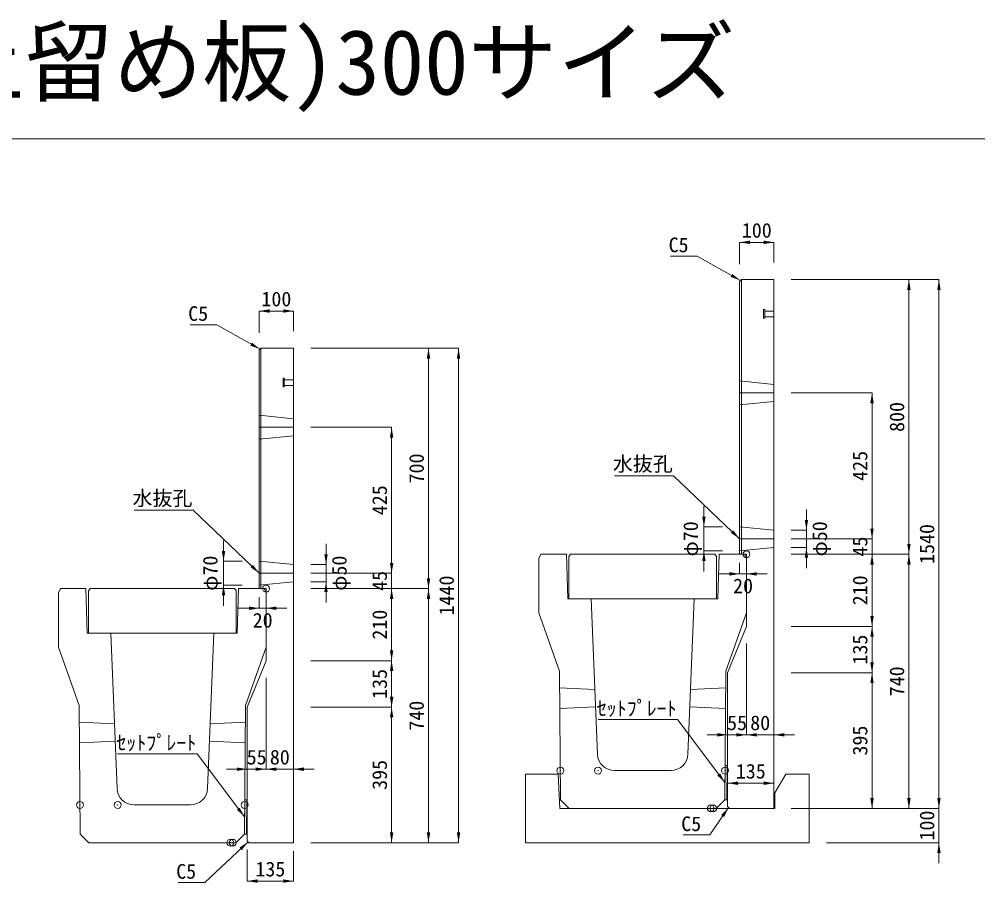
# Model space of a CAD drawing. Units: millimetres at full size, sheet at 1:40. Extents: x 172874 to 199766, y 869448 to 902797.
# Drawn here: x 194087 to 196880, y 900282 to 902797 of the extents above; entities that cross this region are included whole.
import ezdxf
from ezdxf.enums import TextEntityAlignment as Align

# ---------------------------------------------------------------- set-up
doc = ezdxf.new("R2010")
doc.units = ezdxf.units.MM
doc.header["$LTSCALE"] = 40
doc.header["$PDMODE"] = 32
doc.header["$PDSIZE"] = 20
for name, pattern in [('DASHED', [7.5, 6, -1.5]), ('USER2', [4.7625, 3.175, -1.5875]), ('USER3', [1.35, 0.75, -0.6])]:
    doc.linetypes.add(name, pattern=pattern)
for name, color, linetype, lineweight in [('セットプレート', 3, 'Continuous', 13), ('パネックスKDR', 2, 'Continuous', 13), ('図枠', 5, 'Continuous', 13), ('基礎ブロック', 2, 'Continuous', 13), ('寸法線', 7, 'Continuous', 13), ('引出線', 4, 'Continuous', 13), ('本体', 2, 'Continuous', 13), ('補助線', 8, 'Continuous', 13), ('ｲﾝｻｰﾄ', 3, 'USER3', 5)]:
    doc.layers.add(name, color=color, linetype=linetype, lineweight=lineweight)
doc.layers.add('文字', color=7, linetype='Continuous')
doc.styles.add('ＭＳ ゴシック', font='')
doc.styles.get('ＭＳ ゴシック').set_extended_font_data('MS Gothic')

# ---------------------------------------------------------------- blocks, each defined once
blk = doc.blocks.new('filled_arrow')
at = {"color": 0, "linetype": 'Continuous', "lineweight": -2}
blk.add_solid([(7.5, 1.25), (0, 0), (7.5, -1.25)], dxfattribs=at)

msp = doc.modelspace()

# ---------------------------------------------------------------- linework, layer by layer
at = {"layer": 'セットプレート'}
for points in [[(196143.06, 900523.33), (196149.06, 900523.28), (196149.92, 900623.27), (196143.92, 900623.33)], [(194743.06, 900423.33), (194749.06, 900423.28), (194749.92, 900523.27), (194743.92, 900523.33)]]:
    msp.add_lwpolyline(points, close=True, dxfattribs=at)
at = {"layer": 'パネックスKDR'}
for p, q in [((196186.29, 902033.33), (196191.29, 902038.33)), ((196186.29, 902033.33), (196186.29, 901238.33)), ((196191.29, 902038.33), (196286.29, 902038.33)), ((196286.29, 902038.33), (196286.29, 900498.33)), ((194786.29, 901833.33), (194791.29, 901838.33)), ((194786.29, 901833.33), (194786.29, 901138.33)), ((194791.29, 901838.33), (194886.29, 901838.33)), ((194886.29, 901838.33), (194886.29, 900398.33)), ((196186.29, 901238.33), (196206.29, 901238.33)), ((196206.29, 901238.33), (196206.29, 901028.33)), ((194786.29, 901138.33), (194806.29, 901138.33)), ((194806.29, 901138.33), (194806.29, 900928.33)), ((196206.29, 901028.33), (196151.29, 900893.33)), ((194806.29, 900928.33), (194751.29, 900793.33)), ((196151.29, 900893.33), (196151.29, 900503.33)), ((194751.29, 900793.33), (194751.29, 900403.33)), ((196151.29, 900503.33), (196156.29, 900498.33)), ((196156.29, 900498.33), (196286.29, 900498.33)), ((194751.29, 900403.33), (194756.29, 900398.33)), ((194756.29, 900398.33), (194886.29, 900398.33))]:
    msp.add_line(p, q, dxfattribs=at)
at = {"layer": 'パネックスKDR', "lineweight": 5}
for p, q in [((196191.29, 902038.33), (196191.29, 901238.33)), ((194791.29, 901838.33), (194791.29, 901138.33))]:
    msp.add_line(p, q, dxfattribs=at)
at = {"layer": 'パネックスKDR', "linetype": 'DASHED', "lineweight": 9}
for p, q in [((196186.29, 901743.33), (196286.29, 901733.33)), ((196186.29, 901673.33), (196286.29, 901683.33)), ((194786.29, 901643.33), (194886.29, 901633.33)), ((194786.29, 901573.33), (194886.29, 901583.33)), ((196186.29, 901318.33), (196286.29, 901308.33)), ((196186.29, 901248.33), (196286.29, 901258.33)), ((194786.29, 901218.33), (194886.29, 901208.33)), ((194786.29, 901148.33), (194886.29, 901158.33))]:
    msp.add_line(p, q, dxfattribs=at)
at = {"layer": '図枠'}
msp.add_line((187274.21, 902448.33), (199674.21, 902448.33), dxfattribs=at)
msp.add_line((187274.21, 902448.33), (199674.21, 902448.33), dxfattribs=at)
msp.add_line((187274.21, 902448.33), (199674.21, 902448.33), dxfattribs=at)
at = {"layer": '基礎ブロック'}
for points in [[(196289.02, 900498.33), (195662.02, 900498.33), (195657.02, 900598.33), (195562.02, 900598.33), (195562.02, 900398.33), (196389.02, 900398.33), (196389.02, 900598.33), (196321.02, 900598.33)], [(196321.02, 900598.33), (196289.02, 900543.33), (196289.02, 900498.33)]]:
    msp.add_lwpolyline(points, dxfattribs=at)
at = {"layer": '寸法線'}
for p, q in [((196186.29, 902146.88), (196286.29, 902146.88)), ((196186.29, 902083.33), (196186.29, 902146.88)), ((196286.29, 902088.33), (196286.29, 902146.88)), ((196336.29, 902038.33), (196767.13, 902038.33)), ((196336.29, 902038.33), (196679.63, 902038.33)), ((196679.63, 901238.33), (196679.63, 902038.33)), ((196767.13, 900498.33), (196767.13, 902038.33)), ((194786.29, 901946.88), (194886.29, 901946.88)), ((194786.29, 901883.33), (194786.29, 901946.88)), ((194886.29, 901888.33), (194886.29, 901946.88)), ((194936.29, 901838.33), (195367.13, 901838.33)), ((194936.29, 901838.33), (195279.63, 901838.33)), ((195279.63, 901138.33), (195279.63, 901838.33)), ((195367.13, 900398.33), (195367.13, 901838.33)), ((196336.29, 901708.33), (196572.13, 901708.33)), ((196572.13, 901283.33), (196572.13, 901708.33)), ((194936.29, 901608.33), (195172.13, 901608.33)), ((195172.13, 901183.33), (195172.13, 901608.33)), ((196082.22, 901378.33), (196082.22, 901188.33)), ((196380.96, 901368.33), (196380.96, 901198.33)), ((196572.13, 901178.33), (196572.13, 901343.33)), ((196136.29, 901318.33), (196082.22, 901318.33)), ((196336.29, 901308.33), (196380.96, 901308.33)), ((194682.22, 901278.33), (194682.22, 901088.33)), ((194980.96, 901268.33), (194980.96, 901098.33)), ((196336.29, 901283.33), (196572.13, 901283.33)), ((196336.29, 901283.33), (196572.13, 901283.33)), ((195172.13, 901243.33), (195172.13, 901078.33)), ((196136.29, 901248.33), (196082.22, 901248.33)), ((196336.29, 901258.33), (196380.96, 901258.33)), ((196336.29, 901238.33), (196679.63, 901238.33)), ((196336.29, 901238.33), (196572.13, 901238.33)), ((196336.29, 901238.33), (196572.13, 901238.33)), ((196336.29, 901238.33), (196679.63, 901238.33)), ((196572.13, 901238.33), (196572.13, 901028.33)), ((196679.63, 901238.33), (196679.63, 900498.33)), ((194736.29, 901218.33), (194682.22, 901218.33)), ((194936.29, 901208.33), (194980.96, 901208.33)), ((196186.29, 901213.33), (196186.29, 901181.25)), ((196206.29, 901213.33), (196206.29, 901181.25)), ((194936.29, 901183.33), (195172.13, 901183.33)), ((194936.29, 901183.33), (195172.13, 901183.33)), ((196126.29, 901181.25), (196266.29, 901181.25)), ((194936.29, 901158.33), (194980.96, 901158.33)), ((194736.29, 901148.33), (194682.22, 901148.33)), ((194936.29, 901138.33), (195279.63, 901138.33)), ((194936.29, 901138.33), (195172.13, 901138.33)), ((194936.29, 901138.33), (195172.13, 901138.33)), ((194936.29, 901138.33), (195279.63, 901138.33)), ((195172.13, 901138.33), (195172.13, 900928.33)), ((195279.63, 901138.33), (195279.63, 900398.33)), ((194786.29, 901113.33), (194786.29, 901081.25)), ((194806.29, 901113.33), (194806.29, 901081.25)), ((194726.29, 901081.25), (194866.29, 901081.25)), ((196336.29, 901028.33), (196572.13, 901028.33)), ((196336.29, 901028.33), (196572.13, 901028.33)), ((196572.13, 901028.33), (196572.13, 900893.33)), ((196206.29, 900978.33), (196206.29, 900712.5)), ((196206.29, 900978.33), (196206.29, 900712.5)), ((196286.29, 900978.33), (196286.29, 900712.5)), ((194936.29, 900928.33), (195172.13, 900928.33)), ((194936.29, 900928.33), (195172.13, 900928.33)), ((195172.13, 900928.33), (195172.13, 900793.33)), ((194806.29, 900878.33), (194806.29, 900612.5)), ((194806.29, 900878.33), (194806.29, 900612.5)), ((194886.29, 900878.33), (194886.29, 900612.5)), ((196336.29, 900893.33), (196572.13, 900893.33)), ((196336.29, 900893.33), (196572.13, 900893.33)), ((196572.13, 900893.33), (196572.13, 900498.33)), ((196151.29, 900843.33), (196151.29, 900712.5)), ((194936.29, 900793.33), (195172.13, 900793.33)), ((194936.29, 900793.33), (195172.13, 900793.33)), ((195172.13, 900793.33), (195172.13, 900398.33)), ((194751.29, 900743.33), (194751.29, 900612.5)), ((196266.29, 900712.5), (196091.29, 900712.5)), ((196146.29, 900712.5), (196346.29, 900712.5)), ((194866.29, 900612.5), (194691.29, 900612.5)), ((194746.29, 900612.5), (194946.29, 900612.5)), ((196151.29, 900571.57), (196286.29, 900571.57)), ((196151.29, 900528.33), (196151.29, 900571.57)), ((196286.29, 900523.33), (196286.29, 900571.57)), ((196767.13, 900558.33), (196767.13, 900338.33)), ((196336.29, 900498.33), (196767.13, 900498.33)), ((196336.29, 900498.33), (196679.63, 900498.33)), ((196336.29, 900498.33), (196572.13, 900498.33)), ((196539.02, 900498.33), (196767.13, 900498.33)), ((194936.29, 900398.33), (195367.13, 900398.33)), ((194936.29, 900398.33), (195279.63, 900398.33)), ((194936.29, 900398.33), (195172.13, 900398.33)), ((196439.02, 900398.33), (196767.13, 900398.33)), ((194751.29, 900378.33), (194751.29, 900286.53)), ((194886.29, 900373.33), (194886.29, 900286.53)), ((194751.29, 900286.53), (194886.29, 900286.53))]:
    msp.add_line(p, q, dxfattribs=at)
at = {"layer": '引出線'}
for points in [[(196188.79, 902035.83), (196062.42, 902106.91), (195984.65, 902106.91)], [(194788.79, 901835.83), (194662.42, 901906.91), (194584.65, 901906.91)], [(196186.29, 901283.33), (195993.83, 901466.78), (195822.09, 901466.78)], [(194786.29, 901183.33), (194593.83, 901366.78), (194422.09, 901366.78)], [(196143.49, 900573.33), (196005.1, 900756.77), (195773.74, 900756.77)], [(194743.49, 900473.33), (194605.1, 900656.77), (194373.74, 900656.77)], [(196153.79, 900500.83), (196099.21, 900420.84), (196021.45, 900420.84)], [(194753.79, 900400.83), (194627.42, 900282.18), (194549.65, 900282.18)]]:
    msp.add_lwpolyline(points, dxfattribs=at)
at = {"layer": '本体'}
for p, q in [((195607.29, 901238.33), (195601.29, 901226.33)), ((195607.29, 901238.33), (195681.29, 901238.33)), ((195681.29, 901238.33), (195685.29, 901108.33)), ((196126.29, 901238.33), (196122.29, 901108.33)), ((196126.29, 901238.33), (196200.29, 901238.33)), ((196200.29, 901238.33), (196206.29, 901226.33)), ((195601.29, 901226.33), (195601.29, 901068.33)), ((196206.29, 901226.33), (196206.29, 901068.33)), ((194207.29, 901138.33), (194201.29, 901126.33)), ((194201.29, 901126.33), (194201.29, 900968.33)), ((194207.29, 901138.33), (194281.29, 901138.33)), ((194281.29, 901138.33), (194285.29, 901008.33)), ((194726.29, 901138.33), (194722.29, 901008.33)), ((194726.29, 901138.33), (194800.29, 901138.33)), ((194800.29, 901138.33), (194806.29, 901126.33)), ((194806.29, 901126.33), (194806.29, 900968.33)), ((195685.29, 901108.33), (195753.79, 901108.33)), ((195753.79, 901108.33), (195771.87, 900656.33)), ((196053.79, 901108.33), (196035.71, 900656.33)), ((196053.79, 901108.33), (196122.29, 901108.33)), ((195601.29, 901068.33), (195661.29, 900898.33)), ((196206.29, 901068.33), (196146.29, 900898.33)), ((194285.29, 901008.33), (194353.79, 901008.33)), ((194353.79, 901008.33), (194371.87, 900556.33)), ((194653.79, 901008.33), (194635.71, 900556.33)), ((194653.79, 901008.33), (194722.29, 901008.33)), ((194201.29, 900968.33), (194261.29, 900798.33)), ((194806.29, 900968.33), (194746.29, 900798.33)), ((195661.29, 900898.33), (195664.52, 900523.33)), ((196146.29, 900898.33), (196143.06, 900523.33)), ((194261.29, 900798.33), (194264.52, 900423.33)), ((194746.29, 900798.33), (194743.06, 900423.33)), ((195821.83, 900608.33), (195985.75, 900608.33)), ((195664.52, 900523.33), (195689.74, 900498.33)), ((196117.84, 900498.33), (196143.06, 900523.33)), ((194421.83, 900508.33), (194585.75, 900508.33)), ((195689.74, 900498.33), (196117.84, 900498.33)), ((194264.52, 900423.33), (194289.74, 900398.33)), ((194289.74, 900398.33), (194717.84, 900398.33)), ((194717.84, 900398.33), (194743.06, 900423.33))]:
    msp.add_line(p, q, dxfattribs=at)
at = {"layer": '本体', "linetype": 'USER2'}
for p, q in [((195661.71, 900849.33), (195764.35, 900844.33)), ((196043.23, 900844.33), (196145.87, 900849.33)), ((195662.23, 900789.33), (195766.35, 900794.33)), ((196041.23, 900794.33), (196145.35, 900789.33)), ((194261.71, 900749.33), (194364.35, 900744.33)), ((194643.23, 900744.33), (194745.87, 900749.33)), ((194262.23, 900689.33), (194366.35, 900694.33)), ((194641.23, 900694.33), (194745.35, 900689.33))]:
    msp.add_line(p, q, dxfattribs=at)
at = {"layer": '本体', "lineweight": 20}
for points in [[(195688.79, 901232.33), (195693.79, 901238.33), (196113.79, 901238.33), (196118.79, 901232.33), (196118.79, 901108.33), (195688.79, 901108.33)], [(194288.79, 901132.33), (194293.79, 901138.33), (194713.79, 901138.33), (194718.79, 901132.33), (194718.79, 901008.33), (194288.79, 901008.33)]]:
    msp.add_lwpolyline(points, close=True, dxfattribs=at)
at = {"layer": '本体'}
for centre, start, end in [((195821.83, 900658.33), 182.29061, 270), ((195985.75, 900658.33), 270, 357.70939), ((194421.83, 900558.33), 182.29061, 270), ((194585.75, 900558.33), 270, 357.70939)]:
    msp.add_arc(centre, 50, start, end, dxfattribs=at)
at = {"layer": '補助線'}
for p, q in [((196186.29, 901708.33), (196286.29, 901708.33)), ((194786.29, 901608.33), (194886.29, 901608.33)), ((196186.29, 901283.33), (196286.29, 901283.33)), ((194786.29, 901183.33), (194886.29, 901183.33))]:
    msp.add_line(p, q, dxfattribs=at)
for p in [(196206.29, 901238.33), (194806.29, 901138.33), (195663.79, 900608.33), (195773.79, 900608.33), (196143.79, 900608.33), (194263.79, 900508.33), (194373.79, 900508.33), (194743.79, 900508.33), (196102.29, 900498.33), (196109.29, 900498.33), (196109.29, 900498.33), (194702.29, 900398.33), (194709.29, 900398.33), (194709.29, 900398.33)]:
    msp.add_point(p, dxfattribs=at)
at = {"layer": 'ｲﾝｻｰﾄ'}
for p, q in [((196256.29, 901950.83), (196256.29, 901925.83)), ((196259.29, 901950.83), (196256.29, 901950.83)), ((196259.29, 901925.83), (196259.29, 901950.83)), ((196286.29, 901946.83), (196259.29, 901946.83)), ((196256.29, 901925.83), (196259.29, 901925.83)), ((196259.29, 901929.83), (196286.29, 901929.83)), ((194856.29, 901750.83), (194856.29, 901725.83)), ((194859.29, 901750.83), (194856.29, 901750.83)), ((194859.29, 901725.83), (194859.29, 901750.83)), ((194886.29, 901746.83), (194859.29, 901746.83)), ((194856.29, 901725.83), (194859.29, 901725.83)), ((194859.29, 901729.83), (194886.29, 901729.83))]:
    msp.add_line(p, q, dxfattribs=at)

# ---------------------------------------------------------------- block references
at = {"layer": '寸法線', "xscale": 4, "yscale": 4}
for p in [(196186.29, 902146.88), (194786.29, 901946.88), (196206.29, 901181.25), (194806.29, 901081.25), (196206.29, 900712.5), (196286.29, 900712.5), (194806.29, 900612.5), (194886.29, 900612.5), (196151.29, 900571.57), (194751.29, 900286.53)]:
    msp.add_blockref('filled_arrow', p, dxfattribs=at)
for p, rotation in [((196286.29, 902146.88), 180), ((196679.63, 902038.33), 270), ((196767.13, 902038.33), 270), ((194886.29, 901946.88), 180), ((195279.63, 901838.33), 270), ((195367.13, 901838.33), 270), ((196572.13, 901708.33), 270), ((195172.13, 901608.33), 270), ((196082.22, 901318.33), 90), ((196380.96, 901308.33), 90), ((196572.13, 901283.33), 90), ((196572.13, 901283.33), 90), ((196679.63, 901238.33), 90), ((194682.22, 901218.33), 90), ((194980.96, 901208.33), 90), ((196082.22, 901248.33), 270), ((196380.96, 901258.33), 270), ((196572.13, 901238.33), 270), ((196572.13, 901238.33), 270), ((196679.63, 901238.33), 270), ((195172.13, 901183.33), 90), ((195172.13, 901183.33), 90), ((196186.29, 901181.25), 180), ((194980.96, 901158.33), 270), ((195279.63, 901138.33), 90), ((194682.22, 901148.33), 270), ((195172.13, 901138.33), 270), ((195172.13, 901138.33), 270), ((195279.63, 901138.33), 270), ((194786.29, 901081.25), 180), ((196572.13, 901028.33), 90), ((196572.13, 901028.33), 270), ((195172.13, 900928.33), 90), ((195172.13, 900928.33), 270), ((196572.13, 900893.33), 90), ((196572.13, 900893.33), 270), ((195172.13, 900793.33), 90), ((195172.13, 900793.33), 270), ((196151.29, 900712.5), 180), ((196206.29, 900712.5), 180), ((194751.29, 900612.5), 180), ((194806.29, 900612.5), 180), ((196286.29, 900571.57), 180), ((196572.13, 900498.33), 90), ((196679.63, 900498.33), 90), ((196767.13, 900498.33), 90), ((196767.13, 900498.33), 90), ((195172.13, 900398.33), 90), ((195279.63, 900398.33), 90), ((195367.13, 900398.33), 90), ((196767.13, 900398.33), 270), ((194886.29, 900286.53), 180)]:
    msp.add_blockref('filled_arrow', p, dxfattribs=dict(at, rotation=rotation))
at = {"layer": '引出線', "xscale": 4, "yscale": 4}
for p, rotation in [((196188.79, 902035.83), 150.6), ((194788.79, 901835.83), 150.6), ((196186.29, 901283.33), 136.4), ((194786.29, 901183.33), 136.4), ((196143.49, 900573.33), 127), ((194743.49, 900473.33), 127), ((196153.79, 900500.83), 235.7), ((194753.79, 900400.83), 223.2)]:
    msp.add_blockref('filled_arrow', p, dxfattribs=dict(at, rotation=rotation))

# ---------------------------------------------------------------- texts
at = {"layer": '寸法線', "style": 'ＭＳ ゴシック'}
for s, p in [('100', (196236.29, 902181.88)), ('100', (194836.29, 901981.88)), ('20', (196196.29, 901146.25)), ('20', (194796.29, 901046.25)), ('55', (196178.79, 900747.5)), ('80', (196246.29, 900747.5)), ('55', (194778.79, 900647.5)), ('80', (194846.29, 900647.5)), ('135', (196218.79, 900606.57)), ('135', (194818.79, 900321.53))]:
    msp.add_text(s, height=42.72, dxfattribs=at).set_placement(p, align=Align.MIDDLE_CENTER)
for s, p in [('800', (196644.63, 901638.33)), ('700', (195244.63, 901488.33)), ('425', (196537.13, 901495.83)), ('425', (195137.13, 901395.83)), ('φ70', (196043.56, 901283.33)), ('φ50', (196419.62, 901283.33)), ('1540', (196732.13, 901268.33)), ('45', (196537.13, 901260.83)), ('φ70', (194643.56, 901183.33)), ('φ50', (195019.62, 901183.33)), ('45', (195137.13, 901160.83)), ('1440', (195332.13, 901118.33)), ('210', (196537.13, 901133.33)), ('210', (195137.13, 901033.33)), ('135', (196537.13, 900960.83)), ('135', (195137.13, 900860.83)), ('740', (196644.63, 900868.33)), ('740', (195244.63, 900768.33)), ('395', (196537.13, 900695.83)), ('395', (195137.13, 900595.83)), ('100', (196732.13, 900448.33))]:
    msp.add_text(s, height=42.72, rotation=90, dxfattribs=at).set_placement(p, align=Align.MIDDLE_CENTER)
at = {"layer": '引出線', "style": 'ＭＳ ゴシック'}
for s, p in [('C5', (196037.42, 902160.91)), ('C5', (194637.42, 901960.91)), ('水抜孔', (195991.58, 901523.06)), ('水抜孔', (194591.58, 901423.06)), ('ｾｯﾄﾌﾟﾚｰﾄ', (196002.85, 900810.77)), ('ｾｯﾄﾌﾟﾚｰﾄ', (194602.85, 900710.77)), ('C5', (196074.21, 900474.84)), ('C5', (194602.42, 900336.18))]:
    msp.add_text(s, height=42.72, dxfattribs=at).set_placement(p, align=Align.TOP_RIGHT)
at = {"layer": '文字', "style": 'ＭＳ ゴシック'}
msp.add_text('パネックス[KDR](車道用)(深溝U字溝対応簡易土留め板)300サイズ', height=189.9, dxfattribs=at).set_placement((188536.39, 902519.95), align=Align.BOTTOM_LEFT)

doc.saveas('drawing.dxf')
